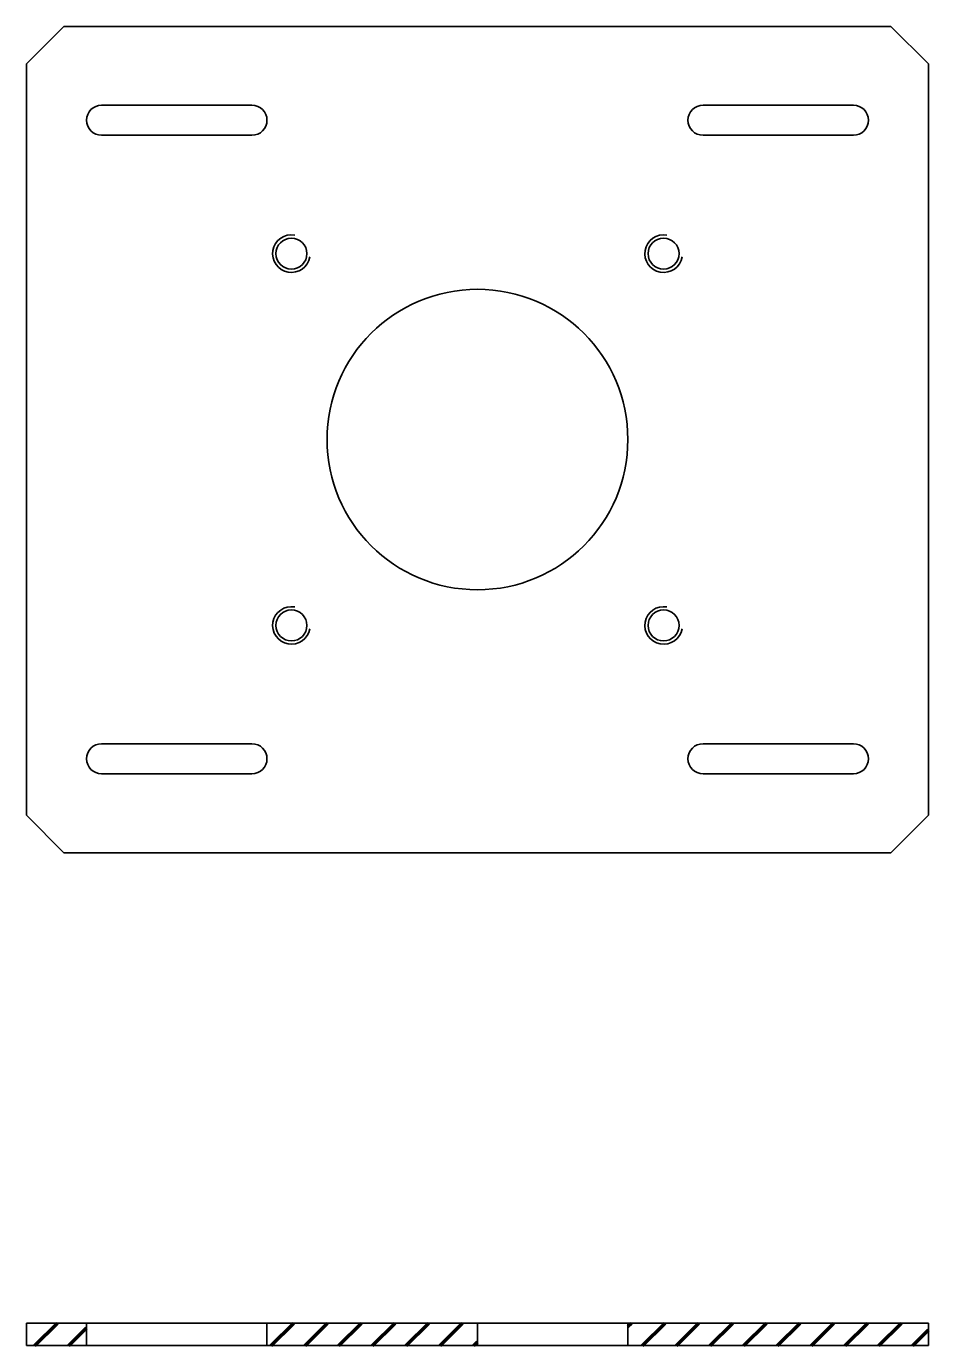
# Model space of a CAD drawing. Header units: millimetres. Extents: x 219 to 459, y 194 to 545.
import ezdxf

# ---------------------------------------------------------------- set-up
doc = ezdxf.new("R2010")
doc.units = ezdxf.units.MM
doc.layers.add('NetDam', color=7, linetype='Continuous', lineweight=35)
doc.layers.add('NetMatCat', color=7, linetype='Continuous', lineweight=70)

msp = doc.modelspace()

# ---------------------------------------------------------------- hatches: boundary and pattern name
at = {"layer": 'NetMatCat'}
h = msp.add_hatch(dxfattribs=at)
h.set_pattern_fill('ANSI31', color=256, scale=2)
h.paths.add_polyline_path([(338.88, 200.22), (282.88, 200.22), (282.88, 194.22), (338.88, 194.22)])
h.paths.add_polyline_path([(234.88, 200.22), (218.88, 200.22), (218.88, 194.22), (234.88, 194.22)])
h.paths.add_polyline_path([(458.88, 200.22), (378.88, 200.22), (378.88, 194.22), (458.88, 194.22)])

# ---------------------------------------------------------------- linework, layer by layer
at = {"layer": 'NetDam'}
for p, q in [((218.88, 535.46), (228.88, 545.46)), ((448.88, 545.46), (228.88, 545.46)), ((448.88, 545.46), (458.88, 535.46)), ((218.88, 535.46), (218.88, 335.46)), ((458.88, 335.46), (458.88, 535.46)), ((238.88, 524.46), (278.88, 524.46)), ((398.88, 524.46), (438.88, 524.46)), ((278.88, 516.46), (238.88, 516.46)), ((438.88, 516.46), (398.88, 516.46)), ((238.88, 354.46), (278.88, 354.46)), ((398.88, 354.46), (438.88, 354.46)), ((278.88, 346.46), (238.88, 346.46)), ((438.88, 346.46), (398.88, 346.46)), ((228.88, 325.46), (218.88, 335.46)), ((458.88, 335.46), (448.88, 325.46)), ((228.88, 325.46), (448.88, 325.46)), ((218.88, 200.22), (218.88, 194.22)), ((234.88, 200.22), (218.88, 200.22)), ((234.88, 200.22), (238.88, 200.22)), ((234.88, 194.22), (234.88, 200.22)), ((238.88, 200.22), (278.88, 200.22)), ((278.88, 200.22), (282.88, 200.22)), ((282.88, 200.22), (282.88, 194.22)), ((338.88, 200.22), (282.88, 200.22)), ((338.88, 200.22), (378.88, 200.22)), ((338.88, 194.22), (338.88, 200.22)), ((378.88, 200.22), (378.88, 194.22)), ((458.88, 200.22), (378.88, 200.22)), ((458.88, 194.22), (458.88, 200.22)), ((218.88, 194.22), (234.88, 194.22)), ((238.88, 194.22), (234.88, 194.22)), ((278.88, 194.22), (238.88, 194.22)), ((282.88, 194.22), (278.88, 194.22)), ((282.88, 194.22), (338.88, 194.22)), ((378.88, 194.22), (338.88, 194.22)), ((378.88, 194.22), (458.88, 194.22))]:
    msp.add_line(p, q, dxfattribs=at)
for centre, radius in [((289.39, 484.95), 4.13), ((388.38, 484.95), 4.13), ((338.88, 435.46), 40), ((289.39, 385.96), 4.13), ((388.38, 385.96), 4.13)]:
    msp.add_circle(centre, radius, dxfattribs=at)
at = {"layer": 'NetDam', "extrusion": (0, 0, -1)}
for centre, radius, start, end in [((-238.88, 520.46), 4, 270, 90), ((-278.88, 520.46), 4, 90, 270), ((-398.88, 520.46), 4, 270, 90), ((-438.88, 520.46), 4, 90, 270), ((-289.39, 484.95), 5, 190, 100), ((-388.38, 484.95), 5, 190, 100), ((-289.39, 385.96), 5, 190, 100), ((-388.38, 385.96), 5, 190, 100), ((-238.88, 350.46), 4, 270, 90), ((-278.88, 350.46), 4, 90, 270), ((-398.88, 350.46), 4, 270, 90), ((-438.88, 350.46), 4, 90, 270)]:
    msp.add_arc(centre, radius, start, end, dxfattribs=at)

doc.saveas('drawing.dxf')
